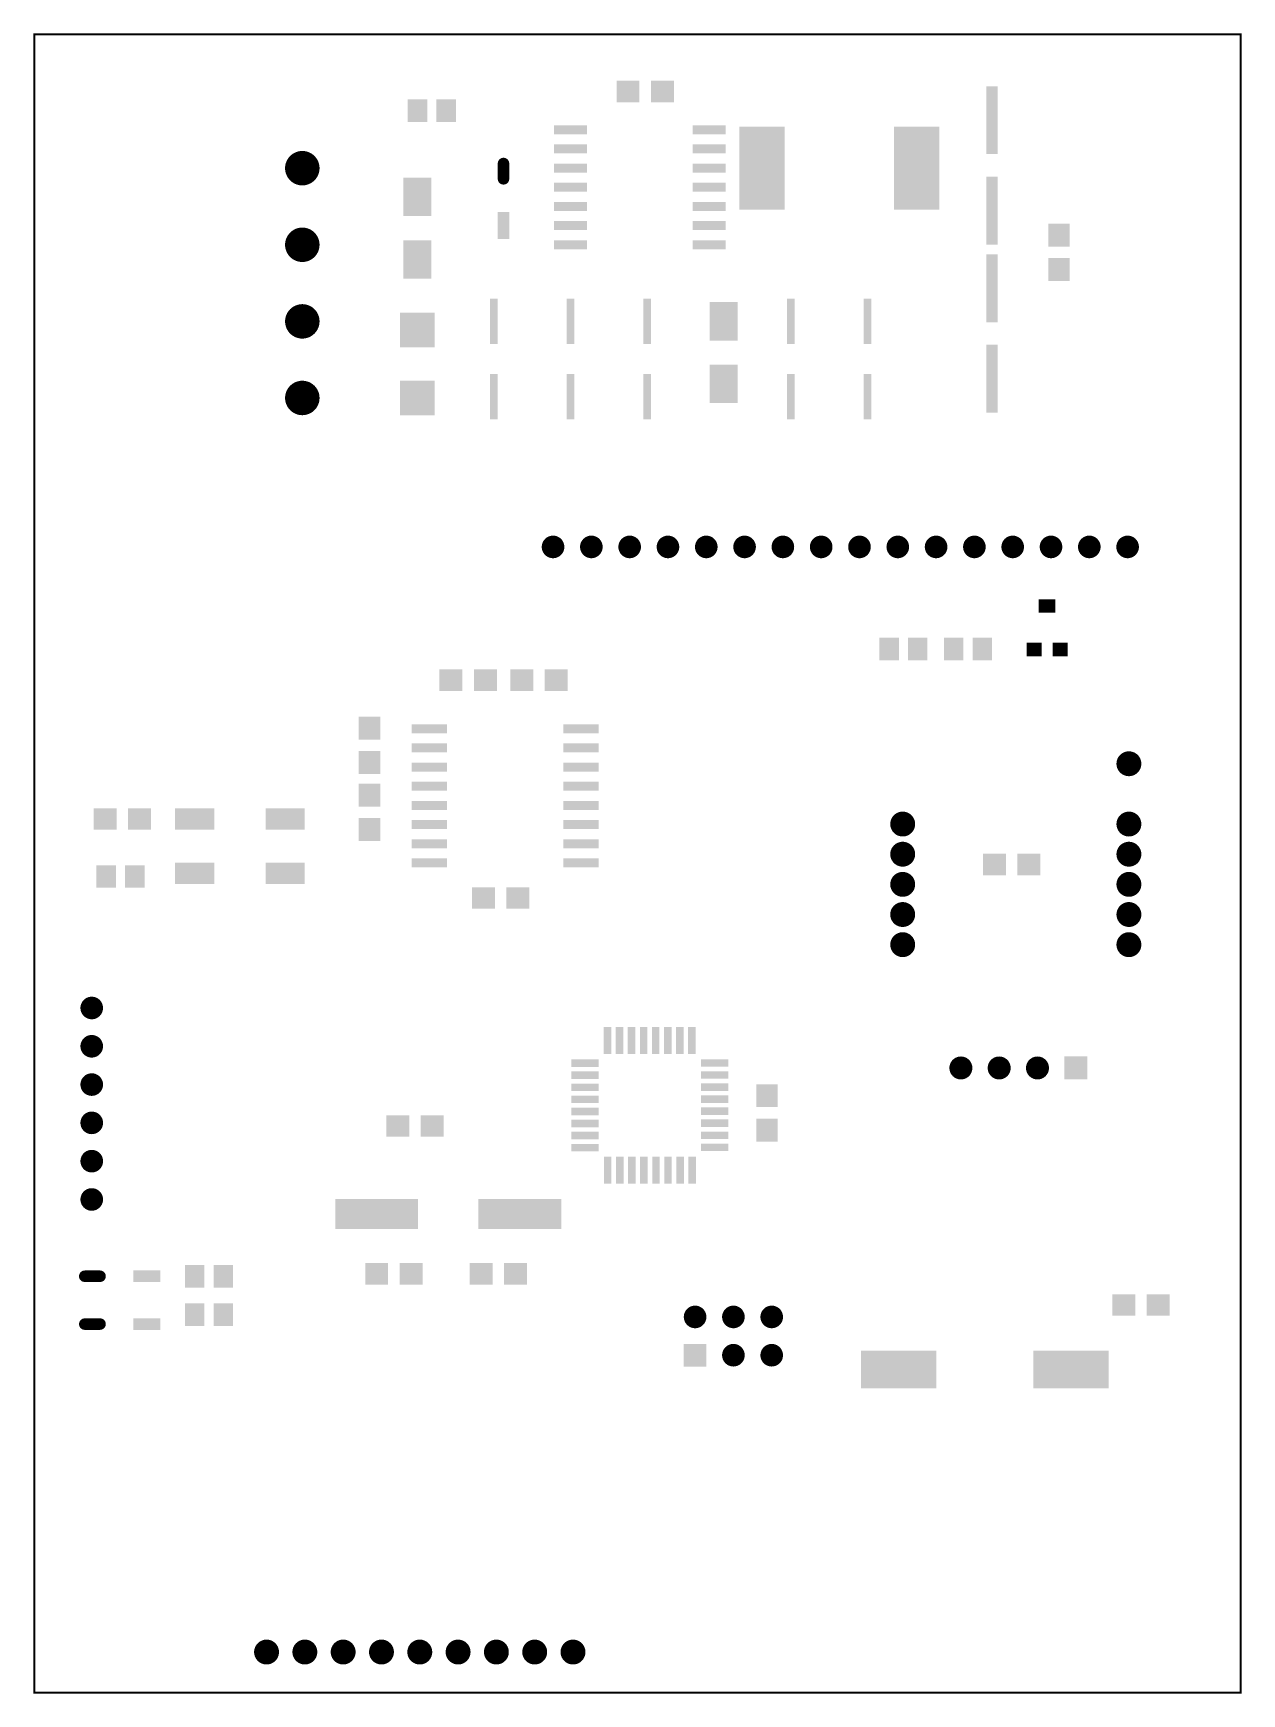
# Model space of a CAD drawing. Extents: x 0 to 80, y 0 to 110.
import ezdxf

# ---------------------------------------------------------------- set-up
doc = ezdxf.new("R2010")
doc.units = 0
doc.layers.add('Board_Outline', color=13, linetype='CONTINUOUS')
doc.layers.add('Top', color=5, linetype='CONTINUOUS')

msp = doc.modelspace()

# ---------------------------------------------------------------- linework, layer by layer
at = {"layer": 'Board_Outline', "linetype": 'CONTINUOUS', "const_width": 0.14}
msp.add_lwpolyline([(-0.0005, 0), (79.9995, 0), (79.9995, 110), (-0.0005, 110), (-0.0005, 0)], dxfattribs=at)
at = {"layer": 'Top', "linetype": 'CONTINUOUS'}
for points, const_width in [([(18.3447, 101.1173, 1), (17.2017, 101.1173, 1), (18.3447, 101.1173, 1)], 1.143), ([(31.305, 101.4269, 1), (30.924, 101.4269, 1), (31.305, 101.4269, 1)], 0.381), ([(31.305, 100.4109, 1), (30.924, 100.4109, 1), (31.305, 100.4109, 1)], 0.381), ([(18.3447, 96.0373, 1), (17.2017, 96.0373, 1), (18.3447, 96.0373, 1)], 1.143), ([(18.3447, 90.9573, 1), (17.2017, 90.9573, 1), (18.3447, 90.9573, 1)], 1.143), ([(18.3447, 85.8773, 1), (17.2017, 85.8773, 1), (18.3447, 85.8773, 1)], 1.143), ([(34.7742, 75.9979, 1), (34.0249, 75.9979, 1), (34.7742, 75.9979, 1)], 0.7493), ([(37.3142, 75.9979, 1), (36.5649, 75.9979, 1), (37.3142, 75.9979, 1)], 0.7493), ([(39.8542, 75.9979, 1), (39.1049, 75.9979, 1), (39.8542, 75.9979, 1)], 0.7493), ([(42.3942, 75.9979, 1), (41.6449, 75.9979, 1), (42.3942, 75.9979, 1)], 0.7493), ([(44.9342, 75.9979, 1), (44.1849, 75.9979, 1), (44.9342, 75.9979, 1)], 0.7493), ([(47.4742, 75.9979, 1), (46.7249, 75.9979, 1), (47.4742, 75.9979, 1)], 0.7493), ([(50.0142, 75.9979, 1), (49.2649, 75.9979, 1), (50.0142, 75.9979, 1)], 0.7493), ([(52.5545, 75.9979, 1), (51.8045, 75.9979, 1), (52.5545, 75.9979, 1)], 0.75), ([(55.0945, 75.9979, 1), (54.3445, 75.9979, 1), (55.0945, 75.9979, 1)], 0.75), ([(57.6345, 75.9979, 1), (56.8845, 75.9979, 1), (57.6345, 75.9979, 1)], 0.75), ([(60.1742, 75.9979, 1), (59.4249, 75.9979, 1), (60.1742, 75.9979, 1)], 0.7493), ([(62.7142, 75.9979, 1), (61.9649, 75.9979, 1), (62.7142, 75.9979, 1)], 0.7493), ([(65.2542, 75.9979, 1), (64.5049, 75.9979, 1), (65.2542, 75.9979, 1)], 0.7493), ([(67.7942, 75.9979, 1), (67.0449, 75.9979, 1), (67.7942, 75.9979, 1)], 0.7493), ([(70.3342, 75.9979, 1), (69.5849, 75.9979, 1), (70.3342, 75.9979, 1)], 0.7493), ([(72.8742, 75.9979, 1), (72.1249, 75.9979, 1), (72.8742, 75.9979, 1)], 0.7493), ([(72.9974, 61.616, 1), (72.172, 61.616, 1), (72.9974, 61.616, 1)], 0.8255), ([(57.9975, 57.616, 1), (57.1719, 57.616, 1), (57.9975, 57.616, 1)], 0.8255), ([(72.9974, 57.616, 1), (72.172, 57.616, 1), (72.9974, 57.616, 1)], 0.8255), ([(57.9975, 55.616, 1), (57.1719, 55.616, 1), (57.9975, 55.616, 1)], 0.8255), ([(72.9974, 55.616, 1), (72.172, 55.616, 1), (72.9974, 55.616, 1)], 0.8255), ([(57.9975, 53.616, 1), (57.1719, 53.616, 1), (57.9975, 53.616, 1)], 0.8255), ([(72.9974, 53.616, 1), (72.172, 53.616, 1), (72.9974, 53.616, 1)], 0.8255), ([(57.9975, 51.616, 1), (57.1719, 51.616, 1), (57.9975, 51.616, 1)], 0.8255), ([(72.9974, 51.616, 1), (72.172, 51.616, 1), (72.9974, 51.616, 1)], 0.8255), ([(57.9975, 49.616, 1), (57.1719, 49.616, 1), (57.9975, 49.616, 1)], 0.8255), ([(72.9974, 49.616, 1), (72.172, 49.616, 1), (72.9974, 49.616, 1)], 0.8255), ([(4.1845, 45.417, 1), (3.4352, 45.417, 1), (4.1845, 45.417, 1)], 0.7493), ([(4.1845, 42.877, 1), (3.4352, 42.877, 1), (4.1845, 42.877, 1)], 0.7493), ([(61.824, 41.438, 1), (61.062, 41.438, 1), (61.824, 41.438, 1)], 0.762), ([(64.364, 41.438, 1), (63.602, 41.438, 1), (64.364, 41.438, 1)], 0.762), ([(66.904, 41.438, 1), (66.142, 41.438, 1), (66.904, 41.438, 1)], 0.762), ([(4.1845, 40.337, 1), (3.4352, 40.337, 1), (4.1845, 40.337, 1)], 0.7493), ([(4.1848, 37.797, 1), (3.4348, 37.797, 1), (4.1848, 37.797, 1)], 0.75), ([(4.1845, 35.257, 1), (3.4352, 35.257, 1), (4.1845, 35.257, 1)], 0.7493), ([(4.1845, 32.717, 1), (3.4352, 32.717, 1), (4.1845, 32.717, 1)], 0.7493), ([(3.5377, 27.625, 1), (3.1567, 27.625, 1), (3.5377, 27.625, 1)], 0.381), ([(4.5537, 27.625, 1), (4.1727, 27.625, 1), (4.5537, 27.625, 1)], 0.381), ([(44.1938, 24.926, 1), (43.4445, 24.926, 1), (44.1938, 24.926, 1)], 0.7493), ([(46.7338, 24.926, 1), (45.9845, 24.926, 1), (46.7338, 24.926, 1)], 0.7493), ([(49.2738, 24.926, 1), (48.5245, 24.926, 1), (49.2738, 24.926, 1)], 0.7493), ([(3.538, 24.4496, 1), (3.157, 24.4496, 1), (3.538, 24.4496, 1)], 0.381), ([(4.554, 24.4496, 1), (4.173, 24.4496, 1), (4.554, 24.4496, 1)], 0.381), ([(46.7338, 22.386, 1), (45.9845, 22.386, 1), (46.7338, 22.386, 1)], 0.7493), ([(49.2738, 22.386, 1), (48.5245, 22.386, 1), (49.2738, 22.386, 1)], 0.7493), ([(15.8148, 2.6989, 1), (14.9893, 2.6989, 1), (15.8148, 2.6989, 1)], 0.8255), ([(18.3548, 2.6989, 1), (17.5293, 2.6989, 1), (18.3548, 2.6989, 1)], 0.8255), ([(20.8948, 2.6989, 1), (20.0693, 2.6989, 1), (20.8948, 2.6989, 1)], 0.8255), ([(23.4348, 2.6989, 1), (22.6093, 2.6989, 1), (23.4348, 2.6989, 1)], 0.8255), ([(25.9748, 2.6989, 1), (25.1493, 2.6989, 1), (25.9748, 2.6989, 1)], 0.8255), ([(28.5148, 2.6989, 1), (27.6893, 2.6989, 1), (28.5148, 2.6989, 1)], 0.8255), ([(31.0548, 2.6989, 1), (30.2293, 2.6989, 1), (31.0548, 2.6989, 1)], 0.8255), ([(33.5948, 2.6989, 1), (32.7693, 2.6989, 1), (33.5948, 2.6989, 1)], 0.8255), ([(36.1348, 2.6989, 1), (35.3093, 2.6989, 1), (36.1348, 2.6989, 1)], 0.8255)]:
    msp.add_lwpolyline(points, format="xyb", dxfattribs=dict(at, const_width=const_width))
at = {"layer": 'Top'}
for points in [[(38.6075, 106.9138), (40.1315, 106.9138), (38.6075, 105.4914), (40.1315, 105.4914)], [(40.8935, 106.9138), (42.4175, 106.9138), (40.8935, 105.4914), (42.4175, 105.4914)], [(63.1245, 106.5476), (63.8745, 106.5476), (63.1245, 102.0476), (63.8745, 102.0476)], [(24.7545, 105.6826), (26.0545, 105.6826), (24.7545, 104.1826), (26.0545, 104.1826)], [(26.6545, 105.6826), (27.9545, 105.6826), (26.6545, 104.1826), (27.9545, 104.1826)], [(34.4565, 103.9626), (36.6565, 103.9626), (34.4565, 103.3626), (36.6565, 103.3626)], [(43.6565, 103.9626), (45.8565, 103.9626), (43.6565, 103.3626), (45.8565, 103.3626)], [(46.7609, 103.8785), (49.7581, 103.8785), (46.7609, 98.3667), (49.7581, 98.3667)], [(57.0159, 103.8785), (60.0131, 103.8785), (57.0159, 98.3667), (60.0131, 98.3667)], [(34.4565, 102.6926), (36.6565, 102.6926), (34.4565, 102.0926), (36.6565, 102.0926)], [(43.6565, 102.6926), (45.8565, 102.6926), (43.6565, 102.0926), (45.8565, 102.0926)], [(30.7335, 101.4269), (31.4955, 101.4269), (30.7335, 100.4109), (31.4955, 100.4109)], [(34.4565, 101.4226), (36.6565, 101.4226), (34.4565, 100.8226), (36.6565, 100.8226)], [(43.6565, 101.4226), (45.8565, 101.4226), (43.6565, 100.8226), (45.8565, 100.8226)], [(24.4745, 100.4926), (26.3245, 100.4926), (24.4745, 97.9426), (26.3245, 97.9426)], [(63.1245, 100.5476), (63.8745, 100.5476), (63.1245, 96.0476), (63.8745, 96.0476)], [(34.4565, 100.1526), (36.6565, 100.1526), (34.4565, 99.5526), (36.6565, 99.5526)], [(43.6565, 100.1526), (45.8565, 100.1526), (43.6565, 99.5526), (45.8565, 99.5526)], [(30.7335, 98.2016), (31.4955, 98.2016), (30.7335, 96.4236), (31.4955, 96.4236)], [(34.4565, 98.8826), (36.6565, 98.8826), (34.4565, 98.2826), (36.6565, 98.2826)], [(43.6565, 98.8826), (45.8565, 98.8826), (43.6565, 98.2826), (45.8565, 98.2826)], [(34.4565, 97.6126), (36.6565, 97.6126), (34.4565, 97.0126), (36.6565, 97.0126)], [(43.6565, 97.6126), (45.8565, 97.6126), (43.6565, 97.0126), (45.8565, 97.0126)], [(67.2334, 97.4396), (68.6557, 97.4396), (67.2334, 95.9156), (68.6557, 95.9156)], [(24.4745, 96.3426), (26.3245, 96.3426), (24.4745, 93.7926), (26.3245, 93.7926)], [(34.4565, 96.3426), (36.6565, 96.3426), (34.4565, 95.7426), (36.6565, 95.7426)], [(43.6565, 96.3426), (45.8565, 96.3426), (43.6565, 95.7426), (45.8565, 95.7426)], [(63.1245, 95.4026), (63.8745, 95.4026), (63.1245, 90.9026), (63.8745, 90.9026)], [(67.2334, 95.1536), (68.6557, 95.1536), (67.2334, 93.6296), (68.6557, 93.6296)], [(24.2495, 91.5326), (26.5495, 91.5326), (24.2495, 89.2326), (26.5495, 89.2326)], [(30.2255, 92.4626), (30.7335, 92.4626), (30.2255, 89.4626), (30.7335, 89.4626)], [(35.3055, 92.4626), (35.8135, 92.4626), (35.3055, 89.4626), (35.8135, 89.4626)], [(40.3855, 92.4626), (40.8935, 92.4626), (40.3855, 89.4626), (40.8935, 89.4626)], [(44.7945, 92.2376), (46.6445, 92.2376), (44.7945, 89.6876), (46.6445, 89.6876)], [(49.9105, 92.4626), (50.4185, 92.4626), (49.9105, 89.4626), (50.4185, 89.4626)], [(54.9905, 92.4626), (55.4985, 92.4626), (54.9905, 89.4626), (55.4985, 89.4626)], [(63.1245, 89.4026), (63.8745, 89.4026), (63.1245, 84.9026), (63.8745, 84.9026)], [(24.2495, 87.0326), (26.5495, 87.0326), (24.2495, 84.7326), (26.5495, 84.7326)], [(30.2255, 87.4626), (30.7335, 87.4626), (30.2255, 84.4626), (30.7335, 84.4626)], [(35.3055, 87.4626), (35.8135, 87.4626), (35.3055, 84.4626), (35.8135, 84.4626)], [(40.3855, 87.4626), (40.8935, 87.4626), (40.3855, 84.4626), (40.8935, 84.4626)], [(44.7945, 88.0876), (46.6445, 88.0876), (44.7945, 85.5376), (46.6445, 85.5376)], [(49.9105, 87.4626), (50.4185, 87.4626), (49.9105, 84.4626), (50.4185, 84.4626)], [(54.9905, 87.4626), (55.4985, 87.4626), (54.9905, 84.4626), (55.4985, 84.4626)], [(66.6078, 72.53), (67.7078, 72.53), (66.6078, 71.63), (67.7078, 71.63)], [(56.0292, 69.9722), (57.3292, 69.9722), (56.0292, 68.4722), (57.3292, 68.4722)], [(57.9292, 69.9722), (59.2292, 69.9722), (57.9292, 68.4722), (59.2292, 68.4722)], [(60.3159, 69.9722), (61.6159, 69.9722), (60.3159, 68.4722), (61.6159, 68.4722)], [(62.2159, 69.9722), (63.5159, 69.9722), (62.2159, 68.4722), (63.5159, 68.4722)], [(65.8028, 69.64), (66.8028, 69.64), (65.8028, 68.74), (66.8028, 68.74)], [(67.5278, 69.64), (68.5278, 69.64), (67.5278, 68.74), (68.5278, 68.74)], [(26.8629, 67.869), (28.3869, 67.869), (26.8629, 66.4467), (28.3869, 66.4467)], [(29.1489, 67.869), (30.6729, 67.869), (29.1489, 66.4467), (30.6729, 66.4467)], [(31.5619, 67.869), (33.0859, 67.869), (31.5619, 66.4467), (33.0859, 66.4467)], [(33.8479, 67.869), (35.3719, 67.869), (33.8479, 66.4467), (35.3719, 66.4467)], [(21.5157, 64.7444), (22.938, 64.7444), (21.5157, 63.2204), (22.938, 63.2204)], [(25.0245, 64.2326), (27.3745, 64.2326), (25.0245, 63.6326), (27.3745, 63.6326)], [(35.0745, 64.2326), (37.4245, 64.2326), (35.0745, 63.6326), (37.4245, 63.6326)], [(25.0245, 62.9626), (27.3745, 62.9626), (25.0245, 62.3626), (27.3745, 62.3626)], [(35.0745, 62.9626), (37.4245, 62.9626), (35.0745, 62.3626), (37.4245, 62.3626)], [(21.5157, 62.4584), (22.938, 62.4584), (21.5157, 60.9344), (22.938, 60.9344)], [(25.0245, 61.6926), (27.3745, 61.6926), (25.0245, 61.0926), (27.3745, 61.0926)], [(35.0745, 61.6926), (37.4245, 61.6926), (35.0745, 61.0926), (37.4245, 61.0926)], [(21.5157, 60.2994), (22.938, 60.2994), (21.5157, 58.7754), (22.938, 58.7754)], [(25.0245, 60.4226), (27.3745, 60.4226), (25.0245, 59.8226), (27.3745, 59.8226)], [(35.0745, 60.4226), (37.4245, 60.4226), (35.0745, 59.8226), (37.4245, 59.8226)], [(3.9373, 58.6609), (5.4613, 58.6609), (3.9373, 57.2386), (5.4613, 57.2386)], [(6.2233, 58.6609), (7.7473, 58.6609), (6.2233, 57.2386), (7.7473, 57.2386)], [(9.3369, 58.6497), (11.9369, 58.6497), (9.3369, 57.2497), (11.9369, 57.2497)], [(15.3369, 58.6497), (17.9369, 58.6497), (15.3369, 57.2497), (17.9369, 57.2497)], [(25.0245, 59.1526), (27.3745, 59.1526), (25.0245, 58.5526), (27.3745, 58.5526)], [(35.0745, 59.1526), (37.4245, 59.1526), (35.0745, 58.5526), (37.4245, 58.5526)], [(21.5157, 58.0134), (22.938, 58.0134), (21.5157, 56.4894), (22.938, 56.4894)], [(25.0245, 57.8826), (27.3745, 57.8826), (25.0245, 57.2826), (27.3745, 57.2826)], [(35.0745, 57.8826), (37.4245, 57.8826), (35.0745, 57.2826), (37.4245, 57.2826)], [(25.0245, 56.6126), (27.3745, 56.6126), (25.0245, 56.0126), (27.3745, 56.0126)], [(35.0745, 56.6126), (37.4245, 56.6126), (35.0745, 56.0126), (37.4245, 56.0126)], [(25.0245, 55.3426), (27.3745, 55.3426), (25.0245, 54.7426), (27.3745, 54.7426)], [(35.0745, 55.3426), (37.4245, 55.3426), (35.0745, 54.7426), (37.4245, 54.7426)], [(62.903, 55.6443), (64.427, 55.6443), (62.903, 54.222), (64.427, 54.222)], [(65.189, 55.6443), (66.713, 55.6443), (65.189, 54.222), (66.713, 54.222)], [(4.1125, 54.8893), (5.4125, 54.8893), (4.1125, 53.3893), (5.4125, 53.3893)], [(6.0125, 54.8893), (7.3125, 54.8893), (6.0125, 53.3893), (7.3125, 53.3893)], [(9.3369, 55.0497), (11.9369, 55.0497), (9.3369, 53.6497), (11.9369, 53.6497)], [(15.3369, 55.0497), (17.9369, 55.0497), (15.3369, 53.6497), (17.9369, 53.6497)], [(29.0224, 53.4216), (30.5464, 53.4216), (29.0224, 51.9993), (30.5464, 51.9993)], [(31.3084, 53.4216), (32.8324, 53.4216), (31.3084, 51.9993), (32.8324, 51.9993)], [(37.7579, 44.1635), (38.2579, 44.1635), (37.7579, 42.3635), (38.2579, 42.3635)], [(38.5579, 44.1635), (39.0579, 44.1635), (38.5579, 42.3635), (39.0579, 42.3635)], [(39.3579, 44.1635), (39.8579, 44.1635), (39.3579, 42.3635), (39.8579, 42.3635)], [(40.1579, 44.1635), (40.6579, 44.1635), (40.1579, 42.3635), (40.6579, 42.3635)], [(40.9579, 44.1635), (41.4579, 44.1635), (40.9579, 42.3635), (41.4579, 42.3635)], [(41.7579, 44.1635), (42.2579, 44.1635), (41.7579, 42.3635), (42.2579, 42.3635)], [(42.5579, 44.1635), (43.0579, 44.1635), (42.5579, 42.3635), (43.0579, 42.3635)], [(43.3579, 44.1635), (43.8579, 44.1635), (43.3579, 42.3635), (43.8579, 42.3635)], [(35.6159, 42.0055), (37.4159, 42.0055), (35.6159, 41.5055), (37.4159, 41.5055)], [(44.2159, 42.0215), (46.0159, 42.0215), (44.2159, 41.5215), (46.0159, 41.5215)], [(68.301, 42.2), (69.825, 42.2), (68.301, 40.676), (69.825, 40.676)], [(35.6159, 41.2055), (37.4159, 41.2055), (35.6159, 40.7055), (37.4159, 40.7055)], [(44.2159, 41.2215), (46.0159, 41.2215), (44.2159, 40.7215), (46.0159, 40.7215)], [(35.6159, 40.4055), (37.4159, 40.4055), (35.6159, 39.9055), (37.4159, 39.9055)], [(44.2159, 40.4215), (46.0159, 40.4215), (44.2159, 39.9215), (46.0159, 39.9215)], [(47.874, 40.3625), (49.2963, 40.3625), (47.874, 38.8385), (49.2963, 38.8385)], [(35.6159, 39.6055), (37.4159, 39.6055), (35.6159, 39.1055), (37.4159, 39.1055)], [(35.6159, 38.8055), (37.4159, 38.8055), (35.6159, 38.3055), (37.4159, 38.3055)], [(44.2159, 39.6215), (46.0159, 39.6215), (44.2159, 39.1215), (46.0159, 39.1215)], [(44.2159, 38.8215), (46.0159, 38.8215), (44.2159, 38.3215), (46.0159, 38.3215)], [(23.3384, 38.3071), (24.8624, 38.3071), (23.3384, 36.8848), (24.8624, 36.8848)], [(25.6244, 38.3071), (27.1484, 38.3071), (25.6244, 36.8848), (27.1484, 36.8848)], [(35.6159, 38.0055), (37.4159, 38.0055), (35.6159, 37.5055), (37.4159, 37.5055)], [(44.2159, 38.0215), (46.0159, 38.0215), (44.2159, 37.5215), (46.0159, 37.5215)], [(47.874, 38.0765), (49.2963, 38.0765), (47.874, 36.5525), (49.2963, 36.5525)], [(35.6159, 37.2055), (37.4159, 37.2055), (35.6159, 36.7055), (37.4159, 36.7055)], [(35.6159, 36.4055), (37.4159, 36.4055), (35.6159, 35.9055), (37.4159, 35.9055)], [(44.2159, 37.2215), (46.0159, 37.2215), (44.2159, 36.7215), (46.0159, 36.7215)], [(44.2159, 36.4215), (46.0159, 36.4215), (44.2159, 35.9215), (46.0159, 35.9215)], [(37.7739, 35.5635), (38.2739, 35.5635), (37.7739, 33.7635), (38.2739, 33.7635)], [(38.5739, 35.5635), (39.0739, 35.5635), (38.5739, 33.7635), (39.0739, 33.7635)], [(39.3739, 35.5635), (39.8739, 35.5635), (39.3739, 33.7635), (39.8739, 33.7635)], [(40.1739, 35.5635), (40.6739, 35.5635), (40.1739, 33.7635), (40.6739, 33.7635)], [(40.9739, 35.5635), (41.4739, 35.5635), (40.9739, 33.7635), (41.4739, 33.7635)], [(41.7739, 35.5635), (42.2739, 35.5635), (41.7739, 33.7635), (42.2739, 33.7635)], [(42.5739, 35.5635), (43.0739, 35.5635), (42.5739, 33.7635), (43.0739, 33.7635)], [(43.3739, 35.5635), (43.8739, 35.5635), (43.3739, 33.7635), (43.8739, 33.7635)], [(19.9532, 32.7532), (25.4532, 32.7532), (19.9532, 30.7532), (25.4532, 30.7532)], [(29.4532, 32.7532), (34.9532, 32.7532), (29.4532, 30.7532), (34.9532, 30.7532)], [(3.3472, 28.006), (4.3632, 28.006), (3.3472, 27.244), (4.3632, 27.244)], [(6.5726, 28.006), (8.3506, 28.006), (6.5726, 27.244), (8.3506, 27.244)], [(9.9866, 28.375), (11.2866, 28.375), (9.9866, 26.875), (11.2866, 26.875)], [(11.8866, 28.375), (13.1866, 28.375), (11.8866, 26.875), (13.1866, 26.875)], [(21.9415, 28.4948), (23.4655, 28.4948), (21.9415, 27.0724), (23.4655, 27.0724)], [(24.2275, 28.4948), (25.7515, 28.4948), (24.2275, 27.0724), (25.7515, 27.0724)], [(28.8635, 28.4948), (30.3875, 28.4948), (28.8635, 27.0724), (30.3875, 27.0724)], [(31.1495, 28.4948), (32.6735, 28.4948), (31.1495, 27.0724), (32.6735, 27.0724)], [(9.9865, 25.8346), (11.2865, 25.8346), (9.9865, 24.3346), (11.2865, 24.3346)], [(11.8865, 25.8346), (13.1865, 25.8346), (11.8865, 24.3346), (13.1865, 24.3346)], [(71.4764, 26.4313), (73.0004, 26.4313), (71.4764, 25.0089), (73.0004, 25.0089)], [(73.7624, 26.4313), (75.2864, 26.4313), (73.7624, 25.0089), (75.2864, 25.0089)], [(3.3475, 24.8306), (4.3635, 24.8306), (3.3475, 24.0686), (4.3635, 24.0686)], [(6.5729, 24.8306), (8.3509, 24.8306), (6.5729, 24.0686), (8.3509, 24.0686)], [(43.0698, 23.1353), (44.5684, 23.1353), (43.0698, 21.6367), (44.5684, 21.6367)], [(54.8143, 22.6834), (59.8143, 22.6834), (54.8143, 20.1834), (59.8143, 20.1834)], [(66.2443, 22.6834), (71.2443, 22.6834), (66.2443, 20.1834), (71.2443, 20.1834)]]:
    msp.add_solid(points, dxfattribs=at)

doc.saveas('drawing.dxf')
